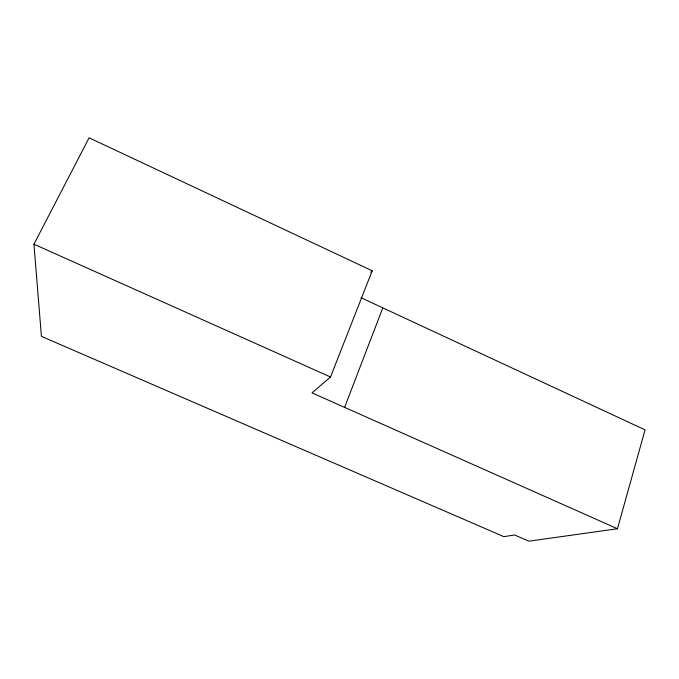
<?xml version="1.0" encoding="UTF-8"?>
<svg xmlns="http://www.w3.org/2000/svg" width="679" height="679" viewBox="0 0 679 679"><rect width="100%" height="100%" fill="white"/><g stroke="black" fill="none" stroke-linecap="round" stroke-linejoin="round"><path stroke-width="1.02" d="M617.466 528.746L312.034 392.886L330.512 377.015L372.202 270.777L89.102 137.812L33.95 244.211L41.419 336.36L503.86 536.665L514.555 534.967L528.882 541.188L617.466 528.746L645.05 429.866L361.007 297.725M344.508 407.672L382.693 308.139M370.785 272.321L372.202 270.777M33.95 244.211L330.512 377.015"/></g></svg>
